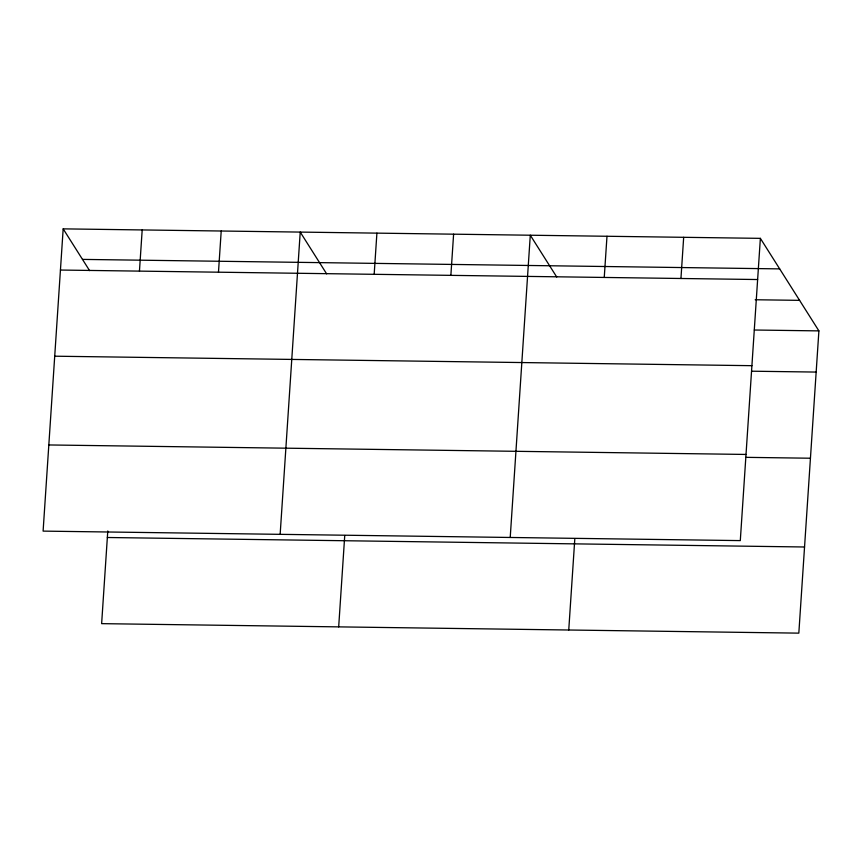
<?xml version="1.0" encoding="UTF-8"?>
<svg xmlns="http://www.w3.org/2000/svg" width="862" height="862" viewBox="0 0 862 862"><rect width="100%" height="100%" fill="white"/><g stroke="black" fill="none" stroke-linecap="round" stroke-linejoin="round"><path stroke-width="1.29" d="M63.174 228.861L43.1 531.111L740.296 540.603L760.37 238.354L63.174 228.861L89.594 270.636M107.782 530.97L101.63 623.646L798.826 633.139L818.9 330.889L760.37 238.354M139.45 271.121L142.187 229.938M218.474 272.198L221.211 231.016M280.15 534.332L300.224 232.083L326.644 273.857M338.68 626.879L344.746 535.507M374.173 274.321L376.909 233.128M450.869 275.355L453.606 234.173M510.218 537.468L530.292 235.218L556.723 276.993M568.748 630.003L574.825 538.631M604.251 277.445L606.988 236.263M680.948 278.491L683.674 237.309M82.493 259.397L779.69 268.89M60.437 270.043L757.633 279.536M755.187 299.75L799.58 300.353M754.315 330.017L818.9 330.889M54.715 356.2L751.912 365.682M751.578 371.199L816.163 372.072M48.822 444.954L746.018 454.446M745.856 457.345L810.442 458.228M107.351 537.5L804.548 546.993"/></g></svg>
